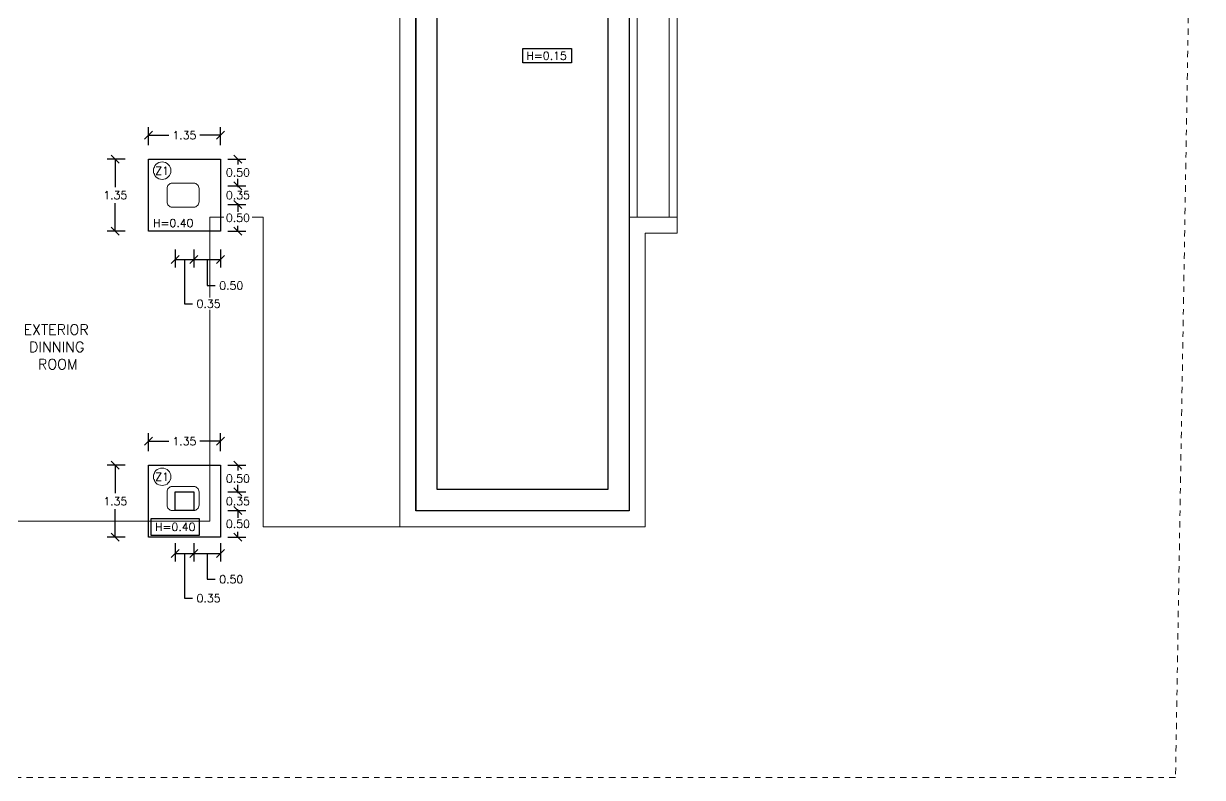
# Model space of a CAD drawing. Header units: metres. Extents: x -25 to 234, y -25 to 53.
# Drawn here: x 116.29 to 138.39, y 23.46 to 37.59 of the extents above; entities that cross this region are included whole.
import ezdxf

# ---------------------------------------------------------------- set-up
doc = ezdxf.new("R2010")
doc.units = ezdxf.units.M
doc.header["$LTSCALE"] = 0.1
doc.header["$MEASUREMENT"] = 0
doc.header["$PDMODE"] = 66
doc.linetypes.add('ACAD_ISO10W100', pattern=[18, 12, -3, 0, -3])
doc.linetypes.add('CONTINUA', pattern=[0])
for name, color, linetype, lineweight in [('0-S-GRID-IDEN', 1, 'Continuous', 9), ('A-WALL', 7, 'Continuous', 5), ('piso', 253, 'Continuous', 0)]:
    doc.layers.add(name, color=color, linetype=linetype, lineweight=lineweight)
for name, color, linetype in [('001-DIMTEXTO', 4, 'Continuous'), ('DIMENSIONES', 7, 'Continuous'), ('DIMTEXTO', 4, 'Continuous'), ('TEXTOS', 4, 'Continuous'), ('ZAPATAS', 6, 'Continuous')]:
    doc.layers.add(name, color=color, linetype=linetype)
doc.layers.add('pisos', color=253, linetype='Continuous', lineweight=0, transparency=0.1)
doc.layers.add('SOLAR', color=7, linetype='ACAD_ISO10W100', lineweight=9, true_color=0xff1414)
doc.styles.add('SMPLEX', font='simplex.shx')
doc.styles.get("Standard").update_dxf_attribs({"font": 'arial.ttf'})
doc.dimstyles.new('DIM-75', dxfattribs={"dimscale": 0.75, "dimtxt": 0.2, "dimasz": 0.2, "dimexe": 0.2, "dimexo": 0.2, "dimgap": 0.1, "dimtad": 0, "dimtih": 1, "dimtoh": 1, "dimzin": 0, "dimdsep": 46, "dimtxsty": 'SMPLEX', "dimblk1": 'OBLIQUE', "dimblk2": 'OBLIQUE', "dimsah": 1, "dimcen": 0.2, "dimclrd": 4, "dimclre": 4, "dimclrt": 4, "dimadec": 0, "dimazin": 0, "dimtfac": 1, "dimtmove": 1, "dimatfit": 3, "dimldrblk": 'OPEN30', "dimfxl": 0.25, "dimfxlon": 1, "dimtfill": 1, "dimtolj": 1, "dimtzin": 0, "dimarcsym": 0})

# ---------------------------------------------------------------- blocks, each defined once
blk = doc.blocks.new('PL MUEBLES 1N NASAS 09')
at = {"layer": 'A-WALL', "color": 4}
for points in [[(73.78, 39.099), (73.38, 39.099, 0.414214), (73.28, 38.999), (73.28, 38.749, 0.414214), (73.38, 38.649), (73.78, 38.649, 0.414214), (73.88, 38.749), (73.88, 38.999, 0.414214)], [(73.78, 33.411), (73.38, 33.411, 0.414214), (73.28, 33.311), (73.28, 33.061, 0.414214), (73.38, 32.961), (73.78, 32.961, 0.414214), (73.88, 33.061), (73.88, 33.311, 0.414214)]]:
    blk.add_lwpolyline(points, format="xyb", close=True, dxfattribs=at)
at = {"layer": 'piso', "color": 4}
for p, q in [((81.942, 47.448), (81.942, 38.459)), ((82.092, 47.448), (82.092, 38.459)), ((82.692, 47.448), (82.692, 38.459)), ((82.842, 47.448), (82.842, 38.459)), ((74.08, 38.459), (74.08, 32.759)), ((74.08, 38.459), (75.08, 38.459)), ((75.08, 38.459), (75.08, 32.655)), ((64.23, 32.759), (74.08, 32.759)), ((77.642, 32.655), (75.08, 32.655))]:
    blk.add_line(p, q, dxfattribs=at)
at = {"layer": 'pisos', "color": 4}
blk.add_lwpolyline([(82.842, 38.462), (81.942, 38.462), (81.942, 32.955), (77.942, 32.955), (77.942, 52.955), (81.942, 52.955), (81.942, 47.448), (82.842, 47.448), (82.842, 47.748), (82.242, 47.748), (82.242, 53.255), (77.642, 53.255), (77.642, 32.655), (82.242, 32.655), (82.242, 38.162), (82.842, 38.162), (82.842, 38.462)], dxfattribs=at)
at = {"layer": 'TEXTOS', "color": 4, "insert": (69.535, 35.606), "char_height": 0.195, "width": 3.40488, "attachment_point": 7}
blk.add_mtext('\\pi1.05708;{\\Fromans|c0;EXTERIOR\\P\\pi1.15922;DINNING \\P\\pi1.32637;ROOM}', dxfattribs=at)
blk = doc.blocks.new('_Oblique')
at = {"color": 0, "linetype": 'ByBlock', "lineweight": -2}
blk.add_line((-0.5, -0.5), (0.5, 0.5), dxfattribs=at)
blk = doc.blocks.new('*D809')
at = {"layer": 'Defpoints', "color": 0, "linetype": 'CONTINUA', "transparency": 16777216}
for p in [(126.549, -21.993), (126.899, -21.993), (126.899, -22.795)]:
    blk.add_point(p, dxfattribs=at)
at = {"layer": 'DIMENSIONES', "color": 4, "linetype": 'CONTINUA', "lineweight": -2, "transparency": 16777216}
for p, q in [((126.549, -22.607), (126.549, -22.945)), ((126.899, -22.607), (126.899, -22.945)), ((126.549, -22.795), (126.899, -22.795)), ((126.724, -22.795), (126.724, -23.636)), ((126.724, -23.636), (126.874, -23.636))]:
    blk.add_line(p, q, dxfattribs=at)
at = {"layer": 'DIMENSIONES', "color": 4, "linetype": 'CONTINUA', "lineweight": -2, "transparency": 16777216, "xscale": 0.15, "yscale": 0.15, "zscale": 0.15, "rotation": 180}
blk.add_blockref('_Oblique', (126.549, -22.795), dxfattribs=at)
at = {"layer": 'DIMENSIONES', "color": 4, "linetype": 'CONTINUA', "lineweight": -2, "transparency": 16777216, "xscale": 0.15, "yscale": 0.15, "zscale": 0.15}
blk.add_blockref('_Oblique', (126.899, -22.795), dxfattribs=at)
at = {"layer": 'DIMENSIONES', "color": 4, "linetype": 'CONTINUA', "transparency": 16777216, "insert": (127.178, -23.636), "char_height": 0.15, "attachment_point": 5, "style": 'SMPLEX', "bg_fill": 3, "box_fill_scale": 1.25, "bg_fill_color": 256, "bg_fill_true_color": 13158600, "bg_fill_transparency": 0}
blk.add_mtext('\\A1;0.35', dxfattribs=at)
blk = doc.blocks.new('_Open30')
at = {"layer": 'DIMTEXTO', "color": 0, "lineweight": -2}
for p, q in [((-1, 0.27), (0, 0)), ((0, 0), (-1, -0.27)), ((0, 0), (-1, 0))]:
    blk.add_line(p, q, dxfattribs=at)
blk = doc.blocks.new('*D995')
at = {"layer": 'Defpoints', "color": 0, "linetype": 'CONTINUA', "transparency": 16777216}
for p in [(126.899, -21.643), (126.899, -21.993)]:
    blk.add_point(p, dxfattribs=at)
at = {"layer": 'DIMENSIONES', "color": 4, "linetype": 'CONTINUA', "lineweight": -2, "transparency": 16777216}
for p, q in [((127.541, -21.643), (127.878, -21.643)), ((127.728, -21.643), (127.728, -21.493)), ((127.728, -21.643), (127.728, -21.668)), ((127.541, -21.993), (127.878, -21.993)), ((127.728, -21.993), (127.728, -21.968)), ((127.728, -21.993), (127.728, -22.143))]:
    blk.add_line(p, q, dxfattribs=at)
at = {"layer": 'DIMENSIONES', "color": 4, "linetype": 'CONTINUA', "lineweight": -2, "transparency": 16777216, "xscale": 0.15, "yscale": 0.15, "zscale": 0.15}
for p, rotation in [((127.728, -21.643), 270), ((127.728, -21.993), 90)]:
    blk.add_blockref('_Oblique', p, dxfattribs=dict(at, rotation=rotation))
at = {"layer": 'DIMENSIONES', "color": 4, "linetype": 'CONTINUA', "transparency": 16777216, "insert": (127.728, -21.818), "char_height": 0.15, "attachment_point": 5, "style": 'SMPLEX', "bg_fill": 3, "box_fill_scale": 1.25, "bg_fill_color": 256, "bg_fill_true_color": 13158600, "bg_fill_transparency": 0}
blk.add_mtext('\\A1;0.35', dxfattribs=at)
at = {"layer": 'Defpoints', "color": 0, "linetype": 'CONTINUA', "transparency": 16777216}
blk.add_point((127.728, -21.643), dxfattribs=at)
blk = doc.blocks.new('*D810')
at = {"layer": 'Defpoints', "color": 0, "linetype": 'CONTINUA', "transparency": 16777216}
for p in [(126.549, -16.191), (126.899, -16.191), (126.899, -17.287)]:
    blk.add_point(p, dxfattribs=at)
at = {"layer": 'DIMENSIONES', "color": 4, "linetype": 'CONTINUA', "lineweight": -2, "transparency": 16777216}
for p, q in [((126.549, -17.1), (126.549, -17.437)), ((126.899, -17.1), (126.899, -17.437)), ((126.549, -17.287), (126.899, -17.287)), ((126.724, -17.287), (126.724, -18.115)), ((126.724, -18.115), (126.874, -18.115))]:
    blk.add_line(p, q, dxfattribs=at)
at = {"layer": 'DIMENSIONES', "color": 4, "linetype": 'CONTINUA', "lineweight": -2, "transparency": 16777216, "xscale": 0.15, "yscale": 0.15, "zscale": 0.15, "rotation": 180}
blk.add_blockref('_Oblique', (126.549, -17.287), dxfattribs=at)
at = {"layer": 'DIMENSIONES', "color": 4, "linetype": 'CONTINUA', "lineweight": -2, "transparency": 16777216, "xscale": 0.15, "yscale": 0.15, "zscale": 0.15}
blk.add_blockref('_Oblique', (126.899, -17.287), dxfattribs=at)
at = {"layer": 'DIMENSIONES', "color": 4, "linetype": 'CONTINUA', "transparency": 16777216, "insert": (127.178, -18.115), "char_height": 0.15, "attachment_point": 5, "style": 'SMPLEX', "bg_fill": 3, "box_fill_scale": 1.25, "bg_fill_color": 256, "bg_fill_true_color": 13158600, "bg_fill_transparency": 0}
blk.add_mtext('\\A1;0.35', dxfattribs=at)
blk = doc.blocks.new('*D996')
at = {"layer": 'Defpoints', "color": 0, "linetype": 'CONTINUA', "transparency": 16777216}
for p in [(126.899, -15.905), (126.899, -16.255)]:
    blk.add_point(p, dxfattribs=at)
at = {"layer": 'DIMENSIONES', "color": 4, "linetype": 'CONTINUA', "lineweight": -2, "transparency": 16777216}
for p, q in [((127.541, -15.905), (127.878, -15.905)), ((127.728, -15.905), (127.728, -15.755)), ((127.728, -15.905), (127.728, -15.93)), ((127.541, -16.255), (127.878, -16.255)), ((127.728, -16.255), (127.728, -16.23)), ((127.728, -16.255), (127.728, -16.405))]:
    blk.add_line(p, q, dxfattribs=at)
at = {"layer": 'DIMENSIONES', "color": 4, "linetype": 'CONTINUA', "lineweight": -2, "transparency": 16777216, "xscale": 0.15, "yscale": 0.15, "zscale": 0.15}
for p, rotation in [((127.728, -15.905), 270), ((127.728, -16.255), 90)]:
    blk.add_blockref('_Oblique', p, dxfattribs=dict(at, rotation=rotation))
at = {"layer": 'DIMENSIONES', "color": 4, "linetype": 'CONTINUA', "transparency": 16777216, "insert": (127.728, -16.08), "char_height": 0.15, "attachment_point": 5, "style": 'SMPLEX', "bg_fill": 3, "box_fill_scale": 1.25, "bg_fill_color": 256, "bg_fill_true_color": 13158600, "bg_fill_transparency": 0}
blk.add_mtext('\\A1;0.35', dxfattribs=at)
at = {"layer": 'Defpoints', "color": 0, "linetype": 'CONTINUA', "transparency": 16777216}
blk.add_point((127.728, -15.905), dxfattribs=at)
blk = doc.blocks.new('*D819')
at = {"layer": 'Defpoints', "color": 0, "linetype": 'CONTINUA', "transparency": 16777216}
for p in [(127.399, -20.694), (126.049, -22.493), (127.399, -22.493)]:
    blk.add_point(p, dxfattribs=at)
at = {"layer": 'DIMENSIONES', "color": 4, "linetype": 'CONTINUA', "lineweight": -2, "transparency": 16777216}
for p, q in [((126.049, -20.881), (126.049, -20.544)), ((127.399, -20.881), (127.399, -20.544)), ((126.049, -20.694), (126.435, -20.694)), ((127.399, -20.694), (127.013, -20.694))]:
    blk.add_line(p, q, dxfattribs=at)
at = {"layer": 'DIMENSIONES', "color": 4, "linetype": 'CONTINUA', "lineweight": -2, "transparency": 16777216, "xscale": 0.15, "yscale": 0.15, "zscale": 0.15, "rotation": 180}
blk.add_blockref('_Oblique', (126.049, -20.694), dxfattribs=at)
at = {"layer": 'DIMENSIONES', "color": 4, "linetype": 'CONTINUA', "lineweight": -2, "transparency": 16777216, "xscale": 0.15, "yscale": 0.15, "zscale": 0.15}
blk.add_blockref('_Oblique', (127.399, -20.694), dxfattribs=at)
at = {"layer": 'DIMENSIONES', "color": 4, "linetype": 'CONTINUA', "transparency": 16777216, "insert": (126.724, -20.694), "char_height": 0.15, "attachment_point": 5, "style": 'SMPLEX', "bg_fill": 3, "box_fill_scale": 1.25, "bg_fill_color": 256, "bg_fill_true_color": 13158600, "bg_fill_transparency": 0}
blk.add_mtext('\\A1;1.35', dxfattribs=at)
blk = doc.blocks.new('*D820')
at = {"layer": 'Defpoints', "color": 0, "linetype": 'CONTINUA', "transparency": 16777216}
for p in [(125.429, -21.143), (126.049, -21.143), (126.049, -22.493)]:
    blk.add_point(p, dxfattribs=at)
at = {"layer": 'DIMENSIONES', "color": 4, "linetype": 'CONTINUA', "lineweight": -2, "transparency": 16777216}
for p, q in [((125.616, -21.143), (125.279, -21.143)), ((125.429, -21.143), (125.429, -21.668)), ((125.429, -22.493), (125.429, -21.968)), ((125.616, -22.493), (125.279, -22.493))]:
    blk.add_line(p, q, dxfattribs=at)
at = {"layer": 'DIMENSIONES', "color": 4, "linetype": 'CONTINUA', "lineweight": -2, "transparency": 16777216, "xscale": 0.15, "yscale": 0.15, "zscale": 0.15}
for p, rotation in [((125.429, -21.143), 90), ((125.429, -22.493), 270)]:
    blk.add_blockref('_Oblique', p, dxfattribs=dict(at, rotation=rotation))
at = {"layer": 'DIMENSIONES', "color": 4, "linetype": 'CONTINUA', "transparency": 16777216, "insert": (125.429, -21.818), "char_height": 0.15, "attachment_point": 5, "style": 'SMPLEX', "bg_fill": 3, "box_fill_scale": 1.25, "bg_fill_color": 256, "bg_fill_true_color": 13158600, "bg_fill_transparency": 0}
blk.add_mtext('\\A1;1.35', dxfattribs=at)
blk = doc.blocks.new('*D821')
at = {"layer": 'Defpoints', "color": 0, "linetype": 'CONTINUA', "transparency": 16777216}
for p in [(126.899, -21.993), (126.899, -22.493), (127.728, -22.493)]:
    blk.add_point(p, dxfattribs=at)
at = {"layer": 'DIMENSIONES', "color": 4, "linetype": 'CONTINUA', "lineweight": -2, "transparency": 16777216}
for p, q in [((127.541, -21.993), (127.878, -21.993)), ((127.728, -21.993), (127.728, -22.093)), ((127.541, -22.493), (127.878, -22.493)), ((127.728, -22.493), (127.728, -22.393))]:
    blk.add_line(p, q, dxfattribs=at)
at = {"layer": 'DIMENSIONES', "color": 4, "linetype": 'CONTINUA', "lineweight": -2, "transparency": 16777216, "xscale": 0.15, "yscale": 0.15, "zscale": 0.15}
for p, rotation in [((127.728, -21.993), 90), ((127.728, -22.493), 270)]:
    blk.add_blockref('_Oblique', p, dxfattribs=dict(at, rotation=rotation))
at = {"layer": 'DIMENSIONES', "color": 4, "linetype": 'CONTINUA', "transparency": 16777216, "insert": (127.728, -22.243), "char_height": 0.15, "attachment_point": 5, "style": 'SMPLEX', "bg_fill": 3, "box_fill_scale": 1.25, "bg_fill_color": 256, "bg_fill_true_color": 13158600, "bg_fill_transparency": 0}
blk.add_mtext('\\A1;0.50', dxfattribs=at)
blk = doc.blocks.new('*D822')
at = {"layer": 'Defpoints', "color": 0, "linetype": 'CONTINUA', "transparency": 16777216}
for p in [(126.899, -21.993), (127.399, -21.993), (127.399, -22.795)]:
    blk.add_point(p, dxfattribs=at)
at = {"layer": 'DIMENSIONES', "color": 4, "linetype": 'CONTINUA', "lineweight": -2, "transparency": 16777216}
for p, q in [((126.899, -22.607), (126.899, -22.945)), ((127.399, -22.607), (127.399, -22.945)), ((126.899, -22.795), (127.399, -22.795)), ((127.149, -22.795), (127.149, -23.282)), ((127.149, -23.282), (127.299, -23.282))]:
    blk.add_line(p, q, dxfattribs=at)
at = {"layer": 'DIMENSIONES', "color": 4, "linetype": 'CONTINUA', "lineweight": -2, "transparency": 16777216, "xscale": 0.15, "yscale": 0.15, "zscale": 0.15, "rotation": 180}
blk.add_blockref('_Oblique', (126.899, -22.795), dxfattribs=at)
at = {"layer": 'DIMENSIONES', "color": 4, "linetype": 'CONTINUA', "lineweight": -2, "transparency": 16777216, "xscale": 0.15, "yscale": 0.15, "zscale": 0.15}
blk.add_blockref('_Oblique', (127.399, -22.795), dxfattribs=at)
at = {"layer": 'DIMENSIONES', "color": 4, "linetype": 'CONTINUA', "transparency": 16777216, "insert": (127.603, -23.282), "char_height": 0.15, "attachment_point": 5, "style": 'SMPLEX', "bg_fill": 3, "box_fill_scale": 1.25, "bg_fill_color": 256, "bg_fill_true_color": 13158600, "bg_fill_transparency": 0}
blk.add_mtext('\\A1;0.50', dxfattribs=at)
blk = doc.blocks.new('*D854')
at = {"layer": 'Defpoints', "color": 0, "linetype": 'CONTINUA', "transparency": 16777216}
for p in [(126.899, -21.143), (127.728, -21.143), (126.899, -21.643)]:
    blk.add_point(p, dxfattribs=at)
at = {"layer": 'DIMENSIONES', "color": 4, "linetype": 'CONTINUA', "lineweight": -2, "transparency": 16777216}
for p, q in [((127.541, -21.143), (127.878, -21.143)), ((127.728, -21.143), (127.728, -21.243)), ((127.541, -21.643), (127.878, -21.643)), ((127.728, -21.643), (127.728, -21.543))]:
    blk.add_line(p, q, dxfattribs=at)
at = {"layer": 'DIMENSIONES', "color": 4, "linetype": 'CONTINUA', "lineweight": -2, "transparency": 16777216, "xscale": 0.15, "yscale": 0.15, "zscale": 0.15}
for p, rotation in [((127.728, -21.143), 90), ((127.728, -21.643), 270)]:
    blk.add_blockref('_Oblique', p, dxfattribs=dict(at, rotation=rotation))
at = {"layer": 'DIMENSIONES', "color": 4, "linetype": 'CONTINUA', "transparency": 16777216, "insert": (127.728, -21.393), "char_height": 0.15, "attachment_point": 5, "style": 'SMPLEX', "bg_fill": 3, "box_fill_scale": 1.25, "bg_fill_color": 256, "bg_fill_true_color": 13158600, "bg_fill_transparency": 0}
blk.add_mtext('\\A1;0.50', dxfattribs=at)
blk = doc.blocks.new('*D856')
at = {"layer": 'Defpoints', "color": 0, "linetype": 'CONTINUA', "transparency": 16777216}
for p in [(127.399, -14.956), (126.049, -16.755), (127.399, -16.755)]:
    blk.add_point(p, dxfattribs=at)
at = {"layer": 'DIMENSIONES', "color": 4, "linetype": 'CONTINUA', "lineweight": -2, "transparency": 16777216}
for p, q in [((126.049, -15.143), (126.049, -14.806)), ((126.049, -14.956), (126.435, -14.956)), ((127.399, -14.956), (127.013, -14.956)), ((127.399, -15.143), (127.399, -14.806))]:
    blk.add_line(p, q, dxfattribs=at)
at = {"layer": 'DIMENSIONES', "color": 4, "linetype": 'CONTINUA', "lineweight": -2, "transparency": 16777216, "xscale": 0.15, "yscale": 0.15, "zscale": 0.15, "rotation": 180}
blk.add_blockref('_Oblique', (126.049, -14.956), dxfattribs=at)
at = {"layer": 'DIMENSIONES', "color": 4, "linetype": 'CONTINUA', "lineweight": -2, "transparency": 16777216, "xscale": 0.15, "yscale": 0.15, "zscale": 0.15}
blk.add_blockref('_Oblique', (127.399, -14.956), dxfattribs=at)
at = {"layer": 'DIMENSIONES', "color": 4, "linetype": 'CONTINUA', "transparency": 16777216, "insert": (126.724, -14.956), "char_height": 0.15, "attachment_point": 5, "style": 'SMPLEX', "bg_fill": 3, "box_fill_scale": 1.25, "bg_fill_color": 256, "bg_fill_true_color": 13158600, "bg_fill_transparency": 0}
blk.add_mtext('\\A1;1.35', dxfattribs=at)
blk = doc.blocks.new('*D857')
at = {"layer": 'Defpoints', "color": 0, "linetype": 'CONTINUA', "transparency": 16777216}
for p in [(125.429, -15.405), (126.049, -15.405), (126.049, -16.755)]:
    blk.add_point(p, dxfattribs=at)
at = {"layer": 'DIMENSIONES', "color": 4, "linetype": 'CONTINUA', "lineweight": -2, "transparency": 16777216}
for p, q in [((125.616, -15.405), (125.279, -15.405)), ((125.429, -15.405), (125.429, -15.93)), ((125.429, -16.755), (125.429, -16.23)), ((125.616, -16.755), (125.279, -16.755))]:
    blk.add_line(p, q, dxfattribs=at)
at = {"layer": 'DIMENSIONES', "color": 4, "linetype": 'CONTINUA', "lineweight": -2, "transparency": 16777216, "xscale": 0.15, "yscale": 0.15, "zscale": 0.15}
for p, rotation in [((125.429, -15.405), 90), ((125.429, -16.755), 270)]:
    blk.add_blockref('_Oblique', p, dxfattribs=dict(at, rotation=rotation))
at = {"layer": 'DIMENSIONES', "color": 4, "linetype": 'CONTINUA', "transparency": 16777216, "insert": (125.429, -16.08), "char_height": 0.15, "attachment_point": 5, "style": 'SMPLEX', "bg_fill": 3, "box_fill_scale": 1.25, "bg_fill_color": 256, "bg_fill_true_color": 13158600, "bg_fill_transparency": 0}
blk.add_mtext('\\A1;1.35', dxfattribs=at)
blk = doc.blocks.new('*D858')
at = {"layer": 'Defpoints', "color": 0, "linetype": 'CONTINUA', "transparency": 16777216}
for p in [(126.899, -16.255), (126.899, -16.755), (127.728, -16.755)]:
    blk.add_point(p, dxfattribs=at)
at = {"layer": 'DIMENSIONES', "color": 4, "linetype": 'CONTINUA', "lineweight": -2, "transparency": 16777216}
for p, q in [((127.541, -16.255), (127.878, -16.255)), ((127.728, -16.255), (127.728, -16.355)), ((127.541, -16.755), (127.878, -16.755)), ((127.728, -16.755), (127.728, -16.655))]:
    blk.add_line(p, q, dxfattribs=at)
at = {"layer": 'DIMENSIONES', "color": 4, "linetype": 'CONTINUA', "lineweight": -2, "transparency": 16777216, "xscale": 0.15, "yscale": 0.15, "zscale": 0.15}
for p, rotation in [((127.728, -16.255), 90), ((127.728, -16.755), 270)]:
    blk.add_blockref('_Oblique', p, dxfattribs=dict(at, rotation=rotation))
at = {"layer": 'DIMENSIONES', "color": 4, "linetype": 'CONTINUA', "transparency": 16777216, "insert": (127.728, -16.505), "char_height": 0.15, "attachment_point": 5, "style": 'SMPLEX', "bg_fill": 3, "box_fill_scale": 1.25, "bg_fill_color": 256, "bg_fill_true_color": 13158600, "bg_fill_transparency": 0}
blk.add_mtext('\\A1;0.50', dxfattribs=at)
blk = doc.blocks.new('*D855')
at = {"layer": 'Defpoints', "color": 0, "linetype": 'CONTINUA', "transparency": 16777216}
for p in [(126.899, -16.755), (127.399, -16.755), (127.399, -17.287)]:
    blk.add_point(p, dxfattribs=at)
at = {"layer": 'DIMENSIONES', "color": 4, "linetype": 'CONTINUA', "lineweight": -2, "transparency": 16777216}
for p, q in [((126.899, -17.1), (126.899, -17.437)), ((127.399, -17.1), (127.399, -17.437)), ((126.899, -17.287), (127.399, -17.287)), ((127.149, -17.287), (127.149, -17.775)), ((127.149, -17.775), (127.299, -17.775))]:
    blk.add_line(p, q, dxfattribs=at)
at = {"layer": 'DIMENSIONES', "color": 4, "linetype": 'CONTINUA', "lineweight": -2, "transparency": 16777216, "xscale": 0.15, "yscale": 0.15, "zscale": 0.15, "rotation": 180}
blk.add_blockref('_Oblique', (126.899, -17.287), dxfattribs=at)
at = {"layer": 'DIMENSIONES', "color": 4, "linetype": 'CONTINUA', "lineweight": -2, "transparency": 16777216, "xscale": 0.15, "yscale": 0.15, "zscale": 0.15}
blk.add_blockref('_Oblique', (127.399, -17.287), dxfattribs=at)
at = {"layer": 'DIMENSIONES', "color": 4, "linetype": 'CONTINUA', "transparency": 16777216, "insert": (127.603, -17.775), "char_height": 0.15, "attachment_point": 5, "style": 'SMPLEX', "bg_fill": 3, "box_fill_scale": 1.25, "bg_fill_color": 256, "bg_fill_true_color": 13158600, "bg_fill_transparency": 0}
blk.add_mtext('\\A1;0.50', dxfattribs=at)
blk = doc.blocks.new('*D859')
at = {"layer": 'Defpoints', "color": 0, "linetype": 'CONTINUA', "transparency": 16777216}
for p in [(126.899, -15.405), (127.728, -15.405), (126.899, -15.905)]:
    blk.add_point(p, dxfattribs=at)
at = {"layer": 'DIMENSIONES', "color": 4, "linetype": 'CONTINUA', "lineweight": -2, "transparency": 16777216}
for p, q in [((127.541, -15.405), (127.878, -15.405)), ((127.728, -15.405), (127.728, -15.505)), ((127.541, -15.905), (127.878, -15.905)), ((127.728, -15.905), (127.728, -15.805))]:
    blk.add_line(p, q, dxfattribs=at)
at = {"layer": 'DIMENSIONES', "color": 4, "linetype": 'CONTINUA', "lineweight": -2, "transparency": 16777216, "xscale": 0.15, "yscale": 0.15, "zscale": 0.15}
for p, rotation in [((127.728, -15.405), 90), ((127.728, -15.905), 270)]:
    blk.add_blockref('_Oblique', p, dxfattribs=dict(at, rotation=rotation))
at = {"layer": 'DIMENSIONES', "color": 4, "linetype": 'CONTINUA', "transparency": 16777216, "insert": (127.728, -15.655), "char_height": 0.15, "attachment_point": 5, "style": 'SMPLEX', "bg_fill": 3, "box_fill_scale": 1.25, "bg_fill_color": 256, "bg_fill_true_color": 13158600, "bg_fill_transparency": 0}
blk.add_mtext('\\A1;0.50', dxfattribs=at)
blk = doc.blocks.new('A$C49d8b0bc')
at = {"layer": 'DIMENSIONES', "linetype": 'CONTINUA'}
for base, p1, p2, picture, middle in [((37.434, 6.655), (37.084, 7.751), (37.434, 7.751), '*D810', (37.484, 5.827)), ((37.434, 1.148), (37.084, 1.95), (37.434, 1.95), '*D809', (37.484, 0.307))]:
    dim = blk.add_linear_dim(base=base, p1=p1, p2=p2, dimstyle='DIM-75', dxfattribs=at)
    dim.commit()
    dim.dimension.update_dxf_attribs({"geometry": picture, "text_midpoint": middle, "dimtype": 128, "insert": (-89.465, 23.942)})
for base, p1, p2, picture, middle in [((38.263, 8.037), (37.434, 7.687), (37.434, 8.037), '*D996', (38.263, 7.862)), ((38.263, 2.3), (37.434, 1.95), (37.434, 2.3), '*D995', (38.263, 2.125))]:
    dim = blk.add_linear_dim(base=base, p1=p1, p2=p2, angle=90, dimstyle='DIM-75', dxfattribs=at)
    dim.commit()
    dim.dimension.update_dxf_attribs({"geometry": picture, "text_midpoint": middle, "insert": (-89.465, 23.942)})
at = {"layer": '001-DIMTEXTO', "linetype": 'CONTINUA'}
blk.add_lwpolyline([(37.084, 2.3), (37.434, 2.3), (37.434, 1.95), (37.084, 1.95)], close=True, dxfattribs=at)
at = {"layer": 'ZAPATAS', "lineweight": 25}
for points in [[(36.584, 8.537), (37.934, 8.537), (37.934, 7.187), (36.584, 7.187)], [(36.584, 2.8), (37.934, 2.8), (37.934, 1.45), (36.584, 1.45)]]:
    blk.add_lwpolyline(points, close=True, dxfattribs=at)
at = {"layer": 'DIMENSIONES', "linetype": 'CONTINUA'}
for base, p1, p2, picture, middle in [((37.934, 8.987), (36.584, 7.187), (37.934, 7.187), '*D856', (37.259, 8.987)), ((37.934, 3.249), (36.584, 1.45), (37.934, 1.45), '*D819', (37.259, 3.249))]:
    dim = blk.add_linear_dim(base=base, p1=p1, p2=p2, dimstyle='DIM-75', dxfattribs=at)
    dim.commit()
    dim.dimension.update_dxf_attribs({"geometry": picture, "text_midpoint": middle, "insert": (-89.465, 23.942)})
at = {"layer": 'DIMTEXTO', "color": 4, "char_height": 0.15, "attachment_point": 5, "rotation": 0, "style": 'SMPLEX', "bg_fill": 3, "box_fill_scale": 1.1, "bg_fill_color": 256, "bg_fill_true_color": 13158600, "bg_fill_transparency": 0}
for insert in [(36.842, 8.321), (36.842, 2.583)]:
    blk.add_mtext('\\A1;Z1', dxfattribs=dict(at, insert=insert))
at = {"layer": 'DIMENSIONES', "linetype": 'CONTINUA'}
for base, p1, p2, picture, middle in [((35.964, 8.537), (36.584, 7.187), (36.584, 8.537), '*D857', (35.964, 7.862)), ((38.263, 8.537), (37.434, 8.037), (37.434, 8.537), '*D859', (38.263, 8.287)), ((38.263, 7.187), (37.434, 7.687), (37.434, 7.187), '*D858', (38.263, 7.437)), ((35.964, 2.8), (36.584, 1.45), (36.584, 2.8), '*D820', (35.964, 2.125)), ((38.263, 2.8), (37.434, 2.3), (37.434, 2.8), '*D854', (38.263, 2.55)), ((38.263, 1.45), (37.434, 1.95), (37.434, 1.45), '*D821', (38.263, 1.7))]:
    dim = blk.add_linear_dim(base=base, p1=p1, p2=p2, angle=90, dimstyle='DIM-75', dxfattribs=at)
    dim.commit()
    dim.dimension.update_dxf_attribs({"geometry": picture, "text_midpoint": middle, "insert": (-89.465, 23.942)})
at = {"layer": '0-S-GRID-IDEN'}
for centre in [(36.842, 8.321), (36.842, 2.583)]:
    blk.add_circle(centre, 0.164, dxfattribs=at)
at = {"layer": 'DIMENSIONES', "linetype": 'CONTINUA'}
for base, p1, p2, picture, middle in [((37.934, 6.655), (37.434, 7.187), (37.934, 7.187), '*D855', (37.909, 6.168)), ((37.934, 1.148), (37.434, 1.95), (37.934, 1.95), '*D822', (37.909, 0.66))]:
    dim = blk.add_linear_dim(base=base, p1=p1, p2=p2, dimstyle='DIM-75', dxfattribs=at)
    dim.commit()
    dim.dimension.update_dxf_attribs({"geometry": picture, "text_midpoint": middle, "insert": (-89.465, 23.942)})
at = {"layer": 'DIMTEXTO', "color": 4}
blk.add_lwpolyline([(37.545, 1.793), (36.632, 1.793), (36.632, 1.488), (37.545, 1.488)], close=True, dxfattribs=at)
at = {"layer": 'DIMTEXTO', "color": 4, "insert": (37.05, 7.34), "char_height": 0.15, "attachment_point": 5, "rotation": 0, "style": 'SMPLEX', "bg_fill": 3, "box_fill_scale": 1.1, "bg_fill_color": 256, "bg_fill_true_color": 13158600, "bg_fill_transparency": 0}
blk.add_mtext('\\A1;H=0.40', dxfattribs=at)
at = {"layer": 'DIMTEXTO', "color": 4, "insert": (37.088, 1.642), "char_height": 0.15, "attachment_point": 5, "rotation": 0, "style": 'SMPLEX', "bg_fill": 3, "box_fill_scale": 1.1, "bg_fill_color": 256, "bg_fill_true_color": 13158600, "bg_fill_transparency": 0}
blk.add_mtext('\\A1;H=0.40', dxfattribs=at)

msp = doc.modelspace()

# ---------------------------------------------------------------- linework, layer by layer
at = {"color": 1}
msp.add_line((123.642, 48.4525), (123.642, 28.4525), dxfattribs=at)
at = {"layer": '001-DIMTEXTO', "linetype": 'CONTINUA'}
for points in [[(123.642, 48.4525), (127.642, 48.4525), (127.642, 28.4525), (123.642, 28.4525)], [(125.6487, 37.1231), (126.5621, 37.1231), (126.5621, 36.8514), (125.6487, 36.8514)]]:
    msp.add_lwpolyline(points, close=True, dxfattribs=at)
at = {"layer": 'SOLAR', "ltscale": 0.1}
msp.add_lwpolyline([(138.3877, 53.4542), (137.8837, 23.4551), (77.9742, 23.4552), (78.6393, 53.4445), (138.3877, 53.4542)], dxfattribs=at)
at = {"layer": 'ZAPATAS', "lineweight": 25}
msp.add_lwpolyline([(124.042, 48.0525), (127.242, 48.0525), (127.242, 28.8525), (124.042, 28.8525)], close=True, dxfattribs=at)

# ---------------------------------------------------------------- block references
msp.add_blockref('PL MUEBLES 1N NASAS 09', (45.6997, -4.5024))

# ---------------------------------------------------------------- next in the draw order: block references
at = {"layer": '001-DIMTEXTO', "linetype": 'CONTINUA'}
msp.add_blockref('A$C49d8b0bc', (82.0462, 26.5092), dxfattribs=at)

# ---------------------------------------------------------------- next in the draw order: texts
at = {"layer": 'DIMTEXTO', "color": 4, "insert": (126.0946, 36.9859), "char_height": 0.15, "attachment_point": 5, "rotation": 0, "style": 'SMPLEX', "bg_fill": 3, "box_fill_scale": 1.1, "bg_fill_color": 256, "bg_fill_true_color": 13158600, "bg_fill_transparency": 0}
msp.add_mtext('\\A1;H=0.15', dxfattribs=at)

doc.saveas('drawing.dxf')
